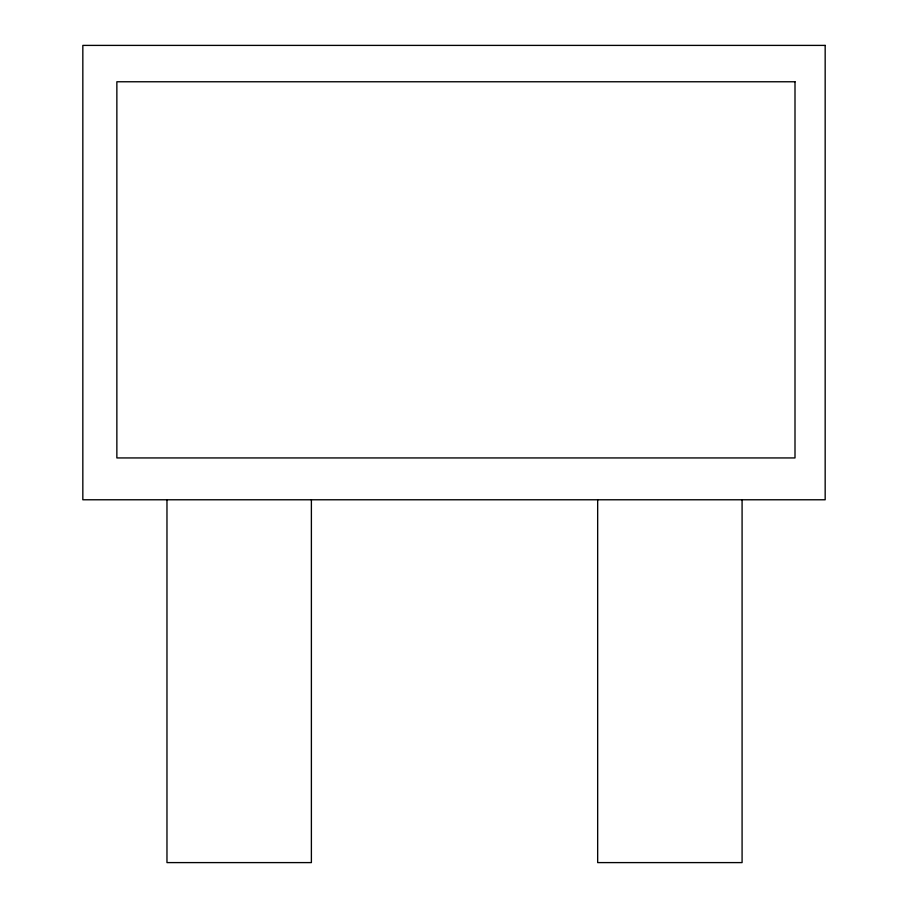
<?xml version="1.0" encoding="UTF-8"?>
<svg xmlns="http://www.w3.org/2000/svg" width="908" height="908" viewBox="0 0 908 908"><rect width="100%" height="100%" fill="white"/><g stroke="black" fill="none" stroke-linecap="round" stroke-linejoin="round"><path stroke-width="1.36" d="M742.086 499.775L742.086 862.6L597.668 862.6L597.668 499.775M311.387 499.775L311.387 862.6L166.97 862.6L166.97 499.775M825.168 45.4L82.832 45.4L82.832 499.775L825.168 499.775L825.168 45.4M794.999 81.765L116.86 81.765L116.86 457.938L794.999 457.938L794.999 81.765"/></g></svg>
